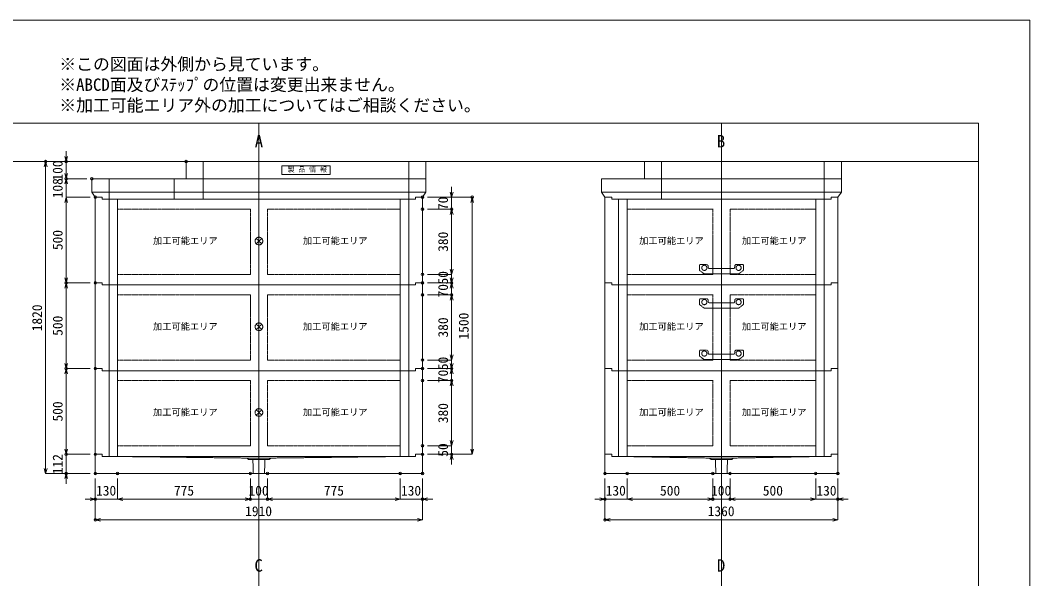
# Model space of a CAD drawing. Units: millimetres, scale not verified. Extents: x -4455 to 4455, y -3150 to 3150.
# Drawn here: x -1438 to 4455, y -109 to 3150 of the extents above; entities that cross this region are included whole.
import ezdxf
from ezdxf.enums import TextEntityAlignment as Align

# ---------------------------------------------------------------- set-up
doc = ezdxf.new("R2010")
doc.units = ezdxf.units.MM
doc.header["$LTSCALE"] = 30
doc.header["$PDMODE"] = 32
doc.header["$PDSIZE"] = 15
doc.linetypes.add('LONG_DASHED1', pattern=[7, 6, -1])
doc.linetypes.add('LONG_DOUBLE_CHAIN', pattern=[21.8, 18, -1, 0.6, -0.6, 0.6, -1])
for name, color, linetype, lineweight in [('0-0_D-TTL', 7, 'Continuous', 9), ('0-1_Defpoints', 7, 'Continuous', 9), ('0-3_D-TTL-TXT', 7, 'Continuous', 9), ('0-4_D-STR-TXT', 7, 'Continuous', 9), ('0-5_0', 134, 'Continuous', 9), ('0-6_D-STR', 7, 'Continuous', 9), ('0-7_D-STR-DIM', 3, 'Continuous', 9), ('0-8_D-STR-STR1', 7, 'LONG_DASHED1', 9), ('0-9_D-STR-STR5', 1, 'LONG_DOUBLE_CHAIN', 9), ('0-A_D-STR-STR3', 2, 'LONG_DASHED1', 9)]:
    doc.layers.add(name, color=color, linetype=linetype, lineweight=lineweight)
doc.styles.add('ＭＳ ゴシック', font='')
doc.styles.get('ＭＳ ゴシック').set_extended_font_data('MS Gothic')

# ---------------------------------------------------------------- blocks, each defined once
blk = doc.blocks.new('A$C4DE05FD1')
at = {"layer": '0-0_D-TTL', "color": 134}
for p, q in [((6000, 114000), (172200, 114000)), ((172200, 114000), (172200, 6000))]:
    blk.add_line(p, q, dxfattribs=at)
at = {"layer": '0-1_Defpoints', "color": 134}
for p, q in [((0, 126000), (178200, 126000)), ((178200, 126000), (178200, 0))]:
    blk.add_line(p, q, dxfattribs=at)
at = {"layer": '0-3_D-TTL-TXT', "style": 'ＭＳ ゴシック'}
for s, p in [('※この図面は外側から見ています。', (64891.4, 119723.5)), ('※ABCD面及びｽﾃｯﾌﾟの位置は変更出来ません。', (64891.4, 117323.5)), ('※加工可能エリア外の加工についてはご相談ください。', (64891.4, 114923.5))]:
    blk.add_text(s, height=1443, dxfattribs=at).set_placement(p, align=Align.BOTTOM_LEFT)
blk = doc.blocks.new('A$C31CA379A')
at = {"layer": '0-4_D-STR-TXT', "style": 'ＭＳ ゴシック'}
for s, p in [('A', (-488.8, -3285.8)), ('B', (53457.9, -3285.8)), ('C', (-527.1, -52785.8)), ('D', (53457.9, -52785.8))]:
    blk.add_text(s, height=1443, dxfattribs=at).set_placement(p, align=Align.BOTTOM_LEFT)
blk = doc.blocks.new('A$C0EB83927')
at = {"layer": '0-6_D-STR'}
for p, q in [((-28650, 360), (-28650, -3000)), ((-28650, 360), (-27450, 360)), ((-27450, 0), (-27450, 360)), ((27450, 0), (-27450, 0)), ((28650, 360), (27450, 360)), ((27450, 0), (27450, 360)), ((28650, 360), (28650, -3000)), ((28650, -3000), (-28650, -3000))]:
    blk.add_line(p, q, dxfattribs=at)
at = {"layer": '0-6_D-STR', "linetype": 'LONG_DASHED1'}
for p, q in [((-26520, 0), (-2100, -300)), ((26520, 0), (2100, -300)), ((-1800, -570), (-2100, -300)), ((-2100, -300), (2100, -300)), ((-1800, -570), (1800, -570)), ((-979.9, -3000), (-1057.5, -570)), ((979.9, -3000), (1057.5, -570)), ((1800, -570), (2100, -300))]:
    blk.add_line(p, q, dxfattribs=at)
blk = doc.blocks.new('_Open30')
at = {"layer": '0-5_0', "color": 7}
blk.add_line((0, 0), (-30, 0), dxfattribs=at)
blk.add_lwpolyline([(-30, 8.04), (0, 0), (-30, -8.04)], dxfattribs=at)
blk = doc.blocks.new('A$C78C0291E')
at = {"layer": '0-6_D-STR'}
for p, q in [((-20400, 360), (-20400, -3000)), ((-20400, 360), (-19200, 360)), ((-19200, 0), (-19200, 360)), ((-19200, 0), (19200, 0)), ((20400, 360), (19200, 360)), ((19200, 0), (19200, 360)), ((20400, 360), (20400, -3000)), ((-20400, -3000), (20400, -3000))]:
    blk.add_line(p, q, dxfattribs=at)
at = {"layer": '0-6_D-STR', "linetype": 'LONG_DASHED1'}
for p, q in [((-18270, 0), (-2100, -300)), ((18270, 0), (2100, -300)), ((-1800, -570), (-2100, -300)), ((2100, -300), (-2100, -300)), ((1800, -570), (-1800, -570)), ((-979.9, -3000), (-1057.5, -570)), ((979.9, -3000), (1057.5, -570)), ((1800, -570), (2100, -300))]:
    blk.add_line(p, q, dxfattribs=at)
blk = doc.blocks.new('A$C27844A11')
at = {"layer": '0-A_D-STR-STR3'}
for p, q in [((-3840, 1500), (-3840, 680.3)), ((-3773.2, 555.5), (-3090.6, 50.4)), ((-3690, 1650), (-2637.7, 1650)), ((2924.2, 0), (-2924.2, 0)), ((-2338.8, 1376.1), (-2313.1, 1081.9)), ((2163.6, 945), (-2163.6, 945)), ((2338.8, 1376.1), (2313.1, 1081.9)), ((3690, 1650), (2637.7, 1650)), ((3773.2, 555.5), (3090.6, 50.4)), ((3840, 1500), (3840, 680.3))]:
    blk.add_line(p, q, dxfattribs=at)
for centre in [(-3000, 1050), (3000, 1050)]:
    blk.add_circle(centre, 450, dxfattribs=at)
for centre, radius, start, end in [((-3690, 1500), 150, 90, 180), ((-3690, 680.3), 150, 180, 236.30993), ((-2924.2, 300), 300, 236.30993, 270), ((-2637.7, 1350), 300, 5, 90), ((-2163.6, 1095), 150, 185, 270), ((2163.6, 1095), 150, 270, 355), ((2637.7, 1350), 300, 90, 175), ((2924.2, 300), 300, 270, 303.69007), ((3690, 1500), 150, 0, 90), ((3690, 680.3), 150, 303.69007, 0)]:
    blk.add_arc(centre, radius, start, end, dxfattribs=at)
blk = doc.blocks.new('A$C3FC15DFF')
at = {"layer": '0-8_D-STR-STR1', "linetype": 'Continuous'}
blk.add_lwpolyline([(-4230, 0), (4230, 0), (4230, -1500), (-4230, -1500)], close=True, dxfattribs=at)
at = {"layer": '0-8_D-STR-STR1', "style": 'ＭＳ ゴシック'}
blk.add_text('製 品 情 報', height=865.9, dxfattribs=at).set_placement((-3224.4, -1323.8), align=Align.BOTTOM_LEFT)
blk = doc.blocks.new('A$C08DA0B1C')
at = {"layer": '0-6_D-STR'}
blk.add_line((-21000, 3000), (-21000, 0), dxfattribs=at)
at = {"layer": '0-6_D-STR', "linetype": 'LONG_DASHED1'}
for p, q in [((-18000, 0), (-18000, 3000)), ((18000, 0), (18000, 3000))]:
    blk.add_line(p, q, dxfattribs=at)
at = {"layer": '0-6_D-STR'}
blk.add_lwpolyline([(-21000, 3000), (21000, 3000), (21000, 0), (-21000, 0)], dxfattribs=at)
at = {"layer": '0-8_D-STR-STR1'}
blk.add_blockref('A$C3FC15DFF', (0, 2250), dxfattribs=at)
blk = doc.blocks.new('A$C37B4339D')
at = {"layer": '0-6_D-STR', "linetype": 'LONG_DASHED1'}
for p, q in [((-26250, 0), (-26250, 3600)), ((9750, 0), (9750, 3600)), ((14850, 0), (14850, 3600)), ((26250, 0), (26250, 3600))]:
    blk.add_line(p, q, dxfattribs=at)
at = {"layer": '0-6_D-STR'}
for p, q in [((29250, 1230), (-29250, 1230)), ((-28650, 360), (-27450, 360)), ((-27450, 0), (-27450, 360)), ((28650, 360), (27450, 360))]:
    blk.add_line(p, q, dxfattribs=at)
for points in [[(-29250, 3600), (29250, 3600), (29250, 1230), (28650, 360)], [(-29250, 3600), (-29250, 1230), (-28650, 360)], [(-27450, 0), (27450, 0), (27450, 360)]]:
    blk.add_lwpolyline(points, dxfattribs=at)
blk = doc.blocks.new('A$C43A2383C')
at = {"layer": '0-6_D-STR'}
for p, q in [((360, 20400), (360, 19200)), ((1230, -21000), (1230, 21000)), ((0, 19200), (360, 19200)), ((360, -20400), (360, -19200))]:
    blk.add_line(p, q, dxfattribs=at)
at = {"layer": '0-6_D-STR', "linetype": 'LONG_DASHED1'}
for p, q in [((0, 18000), (3600, 18000)), ((0, -10500), (3600, -10500))]:
    blk.add_line(p, q, dxfattribs=at)
at = {"layer": '0-6_D-STR'}
for points in [[(3600, 21000), (3600, -21000), (1230, -21000), (360, -20400)], [(3600, 21000), (1230, 21000), (360, 20400)], [(0, 19200), (0, -19200), (360, -19200)]]:
    blk.add_lwpolyline(points, dxfattribs=at)
blk = doc.blocks.new('A$C65632407')
at = {"layer": '0-6_D-STR', "linetype": 'LONG_DASHED1'}
for p, q in [((-14250, 0), (-14250, 3000)), ((14250, 0), (14250, 3000))]:
    blk.add_line(p, q, dxfattribs=at)
at = {"layer": '0-6_D-STR'}
blk.add_line((17250, 3000), (17250, 0), dxfattribs=at)
blk.add_lwpolyline([(17250, 3000), (-17250, 3000), (-17250, 0), (17250, 0)], dxfattribs=at)
blk = doc.blocks.new('A$C1C640AAB')
at = {"layer": '0-9_D-STR-STR5'}
for p, q in [((-477.3, -477.3), (477.3, 477.3)), ((-477.3, 477.3), (477.3, -477.3))]:
    blk.add_line(p, q, dxfattribs=at)
blk.add_circle((0, 0), 675, dxfattribs=at)
blk = doc.blocks.new('A$C1A463117')
at = {"layer": '0-6_D-STR'}
for p, q in [((-28650, 360), (-27450, 360)), ((-28650, -14640), (-28650, 360)), ((-27450, 0), (-27450, 360)), ((-27450, 0), (27450, 0)), ((28650, 360), (27450, 360)), ((27450, 0), (27450, 360)), ((28650, -14640), (28650, 360)), ((-28650, -14640), (-27450, -14640)), ((-27450, -15000), (-27450, -14640)), ((-27450, -15000), (27450, -15000)), ((28650, -14640), (27450, -14640)), ((27450, -15000), (27450, -14640))]:
    blk.add_line(p, q, dxfattribs=at)
at = {"layer": '0-6_D-STR', "linetype": 'LONG_DASHED1'}
for p, q in [((-26250, -15000), (-26250, 0)), ((-24750, -15000), (-24750, 0)), ((24750, -15000), (24750, 0)), ((26250, -15000), (26250, 0))]:
    blk.add_line(p, q, dxfattribs=at)
at = {"layer": '0-9_D-STR-STR5'}
for p, q in [((-24750, -1740), (-24750, -13140)), ((-1500, -1740), (-24750, -1740)), ((-1500, -1740), (-1500, -13140)), ((1500, -1740), (24750, -1740)), ((1500, -1740), (1500, -13140)), ((24750, -1740), (24750, -13140)), ((-1500, -13140), (-24750, -13140)), ((1500, -13140), (24750, -13140))]:
    blk.add_line(p, q, dxfattribs=at)
blk = doc.blocks.new('A$C27DE69BD')
at = {"layer": '0-6_D-STR'}
for p, q in [((-20400, 360), (-19200, 360)), ((-20400, -14640), (-20400, 360)), ((-19200, 0), (-19200, 360)), ((-19200, 0), (19200, 0)), ((20400, 360), (19200, 360)), ((19200, 0), (19200, 360)), ((20400, -14640), (20400, 360)), ((-20400, -14640), (-19200, -14640)), ((-19200, -15000), (-19200, -14640)), ((-19200, -15000), (19200, -15000)), ((20400, -14640), (19200, -14640)), ((19200, -15000), (19200, -14640))]:
    blk.add_line(p, q, dxfattribs=at)
at = {"layer": '0-6_D-STR', "linetype": 'LONG_DASHED1'}
for p, q in [((-18000, -15000), (-18000, 0)), ((-16500, -15000), (-16500, 0)), ((16500, -15000), (16500, 0)), ((18000, -15000), (18000, 0))]:
    blk.add_line(p, q, dxfattribs=at)
at = {"layer": '0-9_D-STR-STR5'}
for p, q in [((-1500, -1740), (-16500, -1740)), ((-16500, -1740), (-16500, -13140)), ((-1500, -1680), (-1500, -13140)), ((1500, -1740), (16500, -1740)), ((1500, -1740), (1500, -13140)), ((16500, -1740), (16500, -13140)), ((-1500, -13140), (-16500, -13140)), ((1500, -13140), (16500, -13140))]:
    blk.add_line(p, q, dxfattribs=at)

msp = doc.modelspace()

# ---------------------------------------------------------------- linework, layer by layer
at = {"layer": '0-1_Defpoints'}
for p in [(-1290, 2325), (-1170, 2325), (-470, 2325), (-1170, 2225), (-1020, 2225), (-1000, 2117), (-1000, 2117), (910, 2117), (910, 2117), (1200, 2117), (910, 2047), (910, 2047), (1080, 2047), (910, 1667), (-1170, 1617), (-1000, 1617), (-1000, 1617), (910, 1617), (910, 1617), (1080, 1617), (910, 1547), (910, 1547), (1080, 1547), (-1170, 1117), (-1000, 1117), (910, 1167), (910, 1117), (910, 1117), (1080, 1117), (910, 1047), (910, 1047), (1080, 1047), (910, 667), (-1170, 617), (-1000, 617), (-1000, 617), (910, 617), (910, 617), (1080, 617), (-1170, 505), (-1000, 505), (-1000, 505), (-870, 505), (-95, 505), (5, 505), (780, 505), (910, 505), (1975, 505), (1975, 505), (2105, 505), (2605, 505), (2705, 505), (3205, 505), (3335, 505), (-1000, 355), (-95, 355), (5, 355), (910, 355), (1975, 355), (2605, 355), (2705, 355), (3335, 355), (-1000, 235), (1975, 235)]:
    msp.add_point(p, dxfattribs=at)
at = {"layer": '0-5_0'}
for p, q in [((-45, -2400), (-45, 2550)), ((2655, -2400), (2655, 2550)), ((-1545, 2325), (4155, 2325))]:
    msp.add_line(p, q, dxfattribs=at)
at = {"layer": '0-7_D-STR-DIM'}
for p, q in [((-1170, 2355), (-1170, 2385)), ((-500, 2325), (-1290, 2325)), ((-500, 2325), (-1170, 2325)), ((-1170, 2225), (-1170, 2325)), ((-1290, 535), (-1290, 2295)), ((-1170, 2255), (-1170, 2285)), ((-1050, 2225), (-1170, 2225)), ((-1170, 2117), (-1170, 2225)), ((-1050, 2225), (-1170, 2225)), ((-1170, 2195), (-1170, 2165)), ((1080, 2147), (1080, 2177)), ((-1030, 2117), (-1170, 2117)), ((-1030, 2117), (-1170, 2117)), ((-1170, 2087), (-1170, 2057)), ((-1170, 2087), (-1170, 1647)), ((940, 2117), (1200, 2117)), ((940, 2117), (1080, 2117)), ((1080, 2117), (1080, 2047)), ((1200, 647), (1200, 2087)), ((940, 2047), (1080, 2047)), ((940, 2047), (1080, 2047)), ((1080, 2017), (1080, 1987)), ((1080, 1697), (1080, 2017)), ((1080, 1697), (1080, 1727)), ((940, 1667), (1080, 1667)), ((940, 1667), (1080, 1667)), ((1080, 1647), (1080, 1677)), ((1080, 1667), (1080, 1617)), ((-1030, 1617), (-1170, 1617)), ((-1030, 1617), (-1170, 1617)), ((940, 1617), (1080, 1617)), ((940, 1617), (1080, 1617)), ((1080, 1617), (1080, 1547)), ((-1170, 1587), (-1170, 1147)), ((940, 1547), (1080, 1547)), ((940, 1547), (1080, 1547)), ((1080, 1587), (1080, 1557)), ((1080, 1517), (1080, 1487)), ((1080, 1197), (1080, 1517)), ((1080, 1197), (1080, 1227)), ((940, 1167), (1080, 1167)), ((940, 1167), (1080, 1167)), ((1080, 1147), (1080, 1177)), ((1080, 1167), (1080, 1117)), ((-1030, 1117), (-1170, 1117)), ((-1030, 1117), (-1170, 1117)), ((-1170, 1087), (-1170, 647)), ((940, 1117), (1080, 1117)), ((940, 1117), (1080, 1117)), ((1080, 1117), (1080, 1047)), ((1080, 1087), (1080, 1057)), ((940, 1047), (1080, 1047)), ((940, 1047), (1080, 1047)), ((1080, 1017), (1080, 987)), ((1080, 697), (1080, 1017)), ((1080, 697), (1080, 727)), ((-1170, 647), (-1170, 677)), ((940, 667), (1080, 667)), ((940, 667), (1080, 667)), ((1080, 667), (1080, 617)), ((-1030, 617), (-1170, 617)), ((-1170, 617), (-1170, 505)), ((-1030, 617), (-1170, 617)), ((940, 617), (1200, 617)), ((940, 617), (1080, 617)), ((1080, 587), (1080, 557)), ((-1030, 505), (-1290, 505)), ((-1030, 505), (-1170, 505)), ((-1170, 475), (-1170, 445)), ((-1000, 475), (-1000, 235)), ((-1000, 475), (-1000, 355)), ((-870, 475), (-870, 355)), ((-870, 475), (-870, 355)), ((-95, 475), (-95, 355)), ((-95, 475), (-95, 355)), ((5, 475), (5, 355)), ((5, 475), (5, 355)), ((780, 475), (780, 355)), ((780, 475), (780, 355)), ((910, 475), (910, 355)), ((910, 475), (910, 235)), ((1975, 475), (1975, 235)), ((1975, 475), (1975, 355)), ((2105, 475), (2105, 355)), ((2105, 475), (2105, 355)), ((2605, 475), (2605, 355)), ((2605, 475), (2605, 355)), ((2705, 475), (2705, 355)), ((2705, 475), (2705, 355)), ((3205, 475), (3205, 355)), ((3205, 475), (3205, 355)), ((3335, 475), (3335, 355)), ((3335, 475), (3335, 235)), ((-1030, 355), (-1060, 355)), ((-870, 355), (-1000, 355)), ((-840, 355), (-125, 355)), ((-840, 355), (-810, 355)), ((-125, 355), (-155, 355)), ((-95, 355), (5, 355)), ((750, 355), (35, 355)), ((35, 355), (65, 355)), ((750, 355), (720, 355)), ((780, 355), (910, 355)), ((940, 355), (970, 355)), ((1945, 355), (1915, 355)), ((2105, 355), (1975, 355)), ((2135, 355), (2575, 355)), ((2135, 355), (2165, 355)), ((2575, 355), (2545, 355)), ((2605, 355), (2705, 355)), ((3175, 355), (2735, 355)), ((2735, 355), (2765, 355)), ((3175, 355), (3145, 355)), ((3205, 355), (3335, 355)), ((3365, 355), (3395, 355)), ((880, 235), (-970, 235)), ((3305, 235), (2005, 235))]:
    msp.add_line(p, q, dxfattribs=at)

# ---------------------------------------------------------------- block references
at = {"layer": '0-0_D-TTL', "xscale": 0.05, "yscale": 0.05}
msp.add_blockref('A$C4DE05FD1', (-4455, -3150), dxfattribs=at)
at = {"layer": '0-4_D-STR-TXT', "xscale": 0.05, "yscale": 0.05}
msp.add_blockref('A$C31CA379A', (-45, 2550), dxfattribs=at)
at = {"layer": '0-6_D-STR', "yscale": 0.03333333}
for name, p, xscale in [('A$C08DA0B1C', (230, 2225), 0.03333333), ('A$C65632407', (2780, 2225), -0.03333333), ('A$C37B4339D', (-45, 2105), -0.03333333), ('A$C1A463117', (-45, 2105), 0.03333333), ('A$C27DE69BD', (2655, 2105), 0.03333333), ('A$C1A463117', (-45, 1605), 0.03333333), ('A$C27DE69BD', (2655, 1605), 0.03333333), ('A$C1A463117', (-45, 1105), 0.03333333), ('A$C27DE69BD', (2655, 1105), 0.03333333), ('A$C0EB83927', (-45, 605), -0.03333333), ('A$C78C0291E', (2655, 605), 0.03333333)]:
    msp.add_blockref(name, p, dxfattribs=dict(at, xscale=xscale))
at = {"layer": '0-6_D-STR', "xscale": -0.03333333, "yscale": 0.03333333, "rotation": 270}
msp.add_blockref('A$C43A2383C', (2655, 2105), dxfattribs=at)
at = {"layer": '0-7_D-STR-DIM'}
for p, rotation in [((-1290, 2325), 90), ((-1170, 2325), 270), ((-1170, 2225), 270), ((-1170, 2225), 90), ((1080, 2117), 270), ((-1170, 2117), 90), ((-1170, 2117), 90), ((1200, 2117), 90), ((1080, 2047), 90), ((1080, 2047), 90), ((1080, 1667), 270), ((1080, 1667), 270), ((-1170, 1617), 270), ((-1170, 1617), 90), ((1080, 1617), 270), ((1080, 1617), 90), ((1080, 1547), 90), ((1080, 1547), 90), ((1080, 1167), 270), ((1080, 1167), 270), ((-1170, 1117), 270), ((1080, 1117), 270), ((-1170, 1117), 90), ((1080, 1117), 90), ((1080, 1047), 90), ((1080, 1047), 90), ((1080, 667), 270), ((1080, 667), 270), ((-1170, 617), 270), ((-1170, 617), 270), ((1080, 617), 90), ((1200, 617), 270), ((-1290, 505), 270), ((-1170, 505), 90), ((-870, 355), 180), ((-870, 355), 180), ((5, 355), 180), ((5, 355), 180), ((910, 355), 180), ((2105, 355), 180), ((2105, 355), 180), ((2705, 355), 180), ((2705, 355), 180), ((3335, 355), 180), ((-1000, 235), 180), ((1975, 235), 180)]:
    msp.add_blockref('_Open30', p, dxfattribs=dict(at, rotation=rotation))
for p in [(-1000, 355), (-95, 355), (-95, 355), (780, 355), (780, 355), (1975, 355), (2605, 355), (2605, 355), (3205, 355), (3205, 355), (910, 235), (3335, 235)]:
    msp.add_blockref('_Open30', p, dxfattribs=at)
at = {"layer": '0-9_D-STR-STR5', "xscale": 0.03333333, "yscale": 0.03333333}
for p in [(-45, 1861), (-45, 1361), (-45, 861)]:
    msp.add_blockref('A$C1C640AAB', p, dxfattribs=at)
at = {"layer": '0-A_D-STR-STR3', "xscale": 0.03333333, "yscale": 0.03333333}
for p in [(2655, 1670), (2655, 1470), (2655, 1170)]:
    msp.add_blockref('A$C27844A11', p, dxfattribs=at)

# ---------------------------------------------------------------- texts
at = {"layer": '0-7_D-STR-DIM', "style": 'ＭＳ ゴシック'}
for s, p in [('100', (-1173.9, 2214.22)), ('108', (-1173.9, 2110.67)), ('70', (1076.1, 2042.1)), ('500', (-1173.9, 1808.35)), ('380', (1076.1, 1798.35)), ('50', (1076.1, 1607.85)), ('70', (1076.1, 1532.1)), ('1820', (-1293.9, 1334.72)), ('500', (-1173.9, 1308.35)), ('1500', (1196.1, 1286.72)), ('380', (1076.1, 1298.35)), ('50', (1076.1, 1107.85)), ('70', (1076.1, 1032.1)), ('500', (-1173.9, 808.35)), ('380', (1076.1, 798.35)), ('50', (1076.1, 602.85)), ('112', (-1173.9, 500.85))]:
    msp.add_text(s, height=57.62, rotation=90, dxfattribs=at).set_placement(p, align=Align.BOTTOM_LEFT)
for s, p in [('130', (-995.78, 358.9)), ('775', (-541.12, 358.9)), ('100', (-105.78, 358.9)), ('775', (333.88, 358.9)), ('130', (784.22, 358.9)), ('130', (1979.22, 358.9)), ('500', (2296.35, 358.9)), ('100', (2594.22, 358.9)), ('500', (2896.35, 358.9)), ('130', (3209.22, 358.9)), ('1910', (-125.28, 238.9)), ('1360', (2574.72, 238.9))]:
    msp.add_text(s, height=57.62, dxfattribs=at).set_placement(p, align=Align.BOTTOM_LEFT)
at = {"layer": '0-9_D-STR-STR5', "style": 'ＭＳ ゴシック'}
for p in [(-662.98, 1832.03), (212.02, 1832.03), (2174.52, 1832.03), (2774.52, 1832.03), (-662.98, 1332.03), (212.02, 1332.03), (2174.52, 1332.03), (2774.52, 1332.03), (-662.98, 832.03), (212.02, 832.03), (2174.52, 832.03), (2774.52, 832.03)]:
    msp.add_text('加工可能エリア', height=38.49, dxfattribs=at).set_placement(p, align=Align.BOTTOM_LEFT)

doc.saveas('drawing.dxf')
